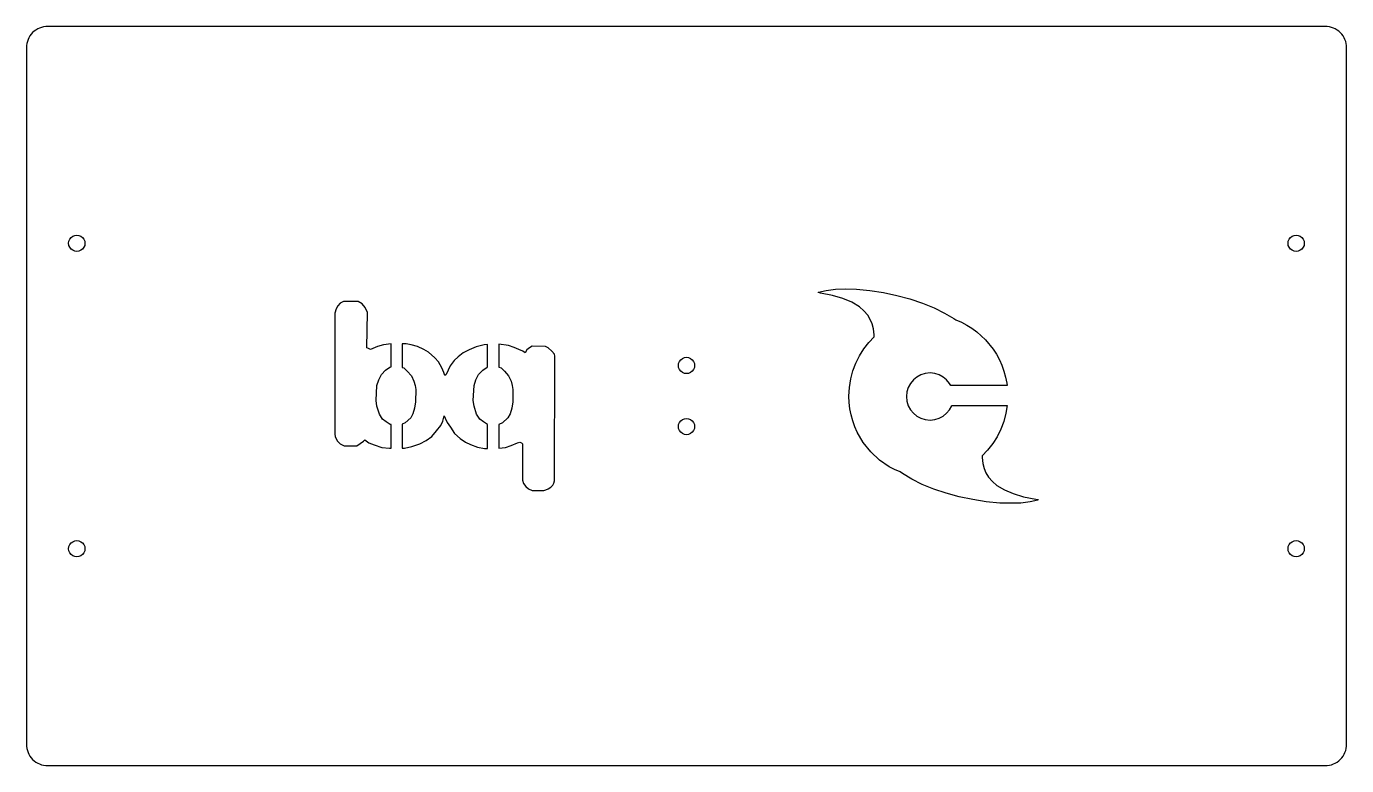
# Model space of a CAD drawing. Header units: inches. Extents: x 41 to 257, y 45 to 166.
import ezdxf

# ---------------------------------------------------------------- set-up
doc = ezdxf.new("R2010")
doc.units = ezdxf.units.IN
doc.header["$MEASUREMENT"] = 0

# ---------------------------------------------------------------- blocks, each defined once
blk = doc.blocks.new('block 2')
at = {"color": 7, "lineweight": 25, "true_color": 0xffffff}
blk.add_lwpolyline([(248.1, 129.01), (247.78, 129.15), (247.5, 129.36), (247.29, 129.64), (247.16, 129.96), (247.11, 130.3), (247.16, 130.65), (247.29, 130.97), (247.5, 131.25), (247.78, 131.46), (248.1, 131.59), (248.45, 131.64), (248.79, 131.59), (249.11, 131.46), (249.39, 131.25), (249.6, 130.97), (249.74, 130.65), (249.78, 130.3), (249.74, 129.96), (249.6, 129.64), (249.39, 129.36), (249.11, 129.15), (248.79, 129.01), (248.45, 128.97), (248.1, 129.01)], dxfattribs=at)
blk = doc.blocks.new('block 3')
at = {"color": 7, "lineweight": 25, "true_color": 0xffffff}
blk.add_lwpolyline([(48.6, 129.01), (48.28, 129.15), (48, 129.36), (47.79, 129.64), (47.66, 129.96), (47.61, 130.3), (47.66, 130.65), (47.79, 130.97), (48, 131.25), (48.28, 131.46), (48.6, 131.59), (48.95, 131.64), (49.29, 131.59), (49.61, 131.46), (49.89, 131.25), (50.1, 130.97), (50.24, 130.65), (50.28, 130.3), (50.24, 129.96), (50.1, 129.64), (49.89, 129.36), (49.61, 129.15), (49.29, 129.01), (48.95, 128.97), (48.6, 129.01)], dxfattribs=at)
blk = doc.blocks.new('block 4')
at = {"color": 7, "lineweight": 25, "true_color": 0xffffff}
blk.add_lwpolyline([(148.35, 109.01), (148.03, 109.15), (147.75, 109.36), (147.54, 109.64), (147.41, 109.96), (147.36, 110.3), (147.41, 110.65), (147.54, 110.97), (147.75, 111.25), (148.03, 111.46), (148.35, 111.59), (148.7, 111.64), (149.04, 111.59), (149.36, 111.46), (149.64, 111.25), (149.85, 110.97), (149.99, 110.65), (150.03, 110.3), (149.99, 109.96), (149.85, 109.64), (149.64, 109.36), (149.36, 109.15), (149.04, 109.01), (148.7, 108.97), (148.35, 109.01)], dxfattribs=at)
blk = doc.blocks.new('block 5')
at = {"color": 7, "lineweight": 25, "true_color": 0xffffff}
blk.add_lwpolyline([(148.35, 99.01), (148.03, 99.15), (147.75, 99.36), (147.54, 99.64), (147.41, 99.96), (147.36, 100.3), (147.41, 100.65), (147.54, 100.97), (147.75, 101.25), (148.03, 101.46), (148.35, 101.59), (148.7, 101.64), (149.04, 101.59), (149.36, 101.46), (149.64, 101.25), (149.85, 100.97), (149.99, 100.65), (150.03, 100.3), (149.99, 99.96), (149.85, 99.64), (149.64, 99.36), (149.36, 99.15), (149.04, 99.01), (148.7, 98.97), (148.35, 99.01)], dxfattribs=at)
blk = doc.blocks.new('block 6')
at = {"color": 7, "lineweight": 25, "true_color": 0xffffff}
blk.add_lwpolyline([(248.1, 79.01), (247.78, 79.15), (247.5, 79.36), (247.29, 79.64), (247.16, 79.96), (247.11, 80.3), (247.16, 80.65), (247.29, 80.97), (247.5, 81.25), (247.78, 81.46), (248.1, 81.59), (248.45, 81.64), (248.79, 81.59), (249.11, 81.46), (249.39, 81.25), (249.6, 80.97), (249.74, 80.65), (249.78, 80.3), (249.74, 79.96), (249.6, 79.64), (249.39, 79.36), (249.11, 79.15), (248.79, 79.01), (248.45, 78.97), (248.1, 79.01)], dxfattribs=at)
blk = doc.blocks.new('block 7')
at = {"color": 7, "lineweight": 25, "true_color": 0xffffff}
blk.add_lwpolyline([(48.6, 79.01), (48.28, 79.15), (48, 79.36), (47.79, 79.64), (47.66, 79.96), (47.61, 80.3), (47.66, 80.65), (47.79, 80.97), (48, 81.25), (48.28, 81.46), (48.6, 81.59), (48.95, 81.64), (49.29, 81.59), (49.61, 81.46), (49.89, 81.25), (50.1, 80.97), (50.24, 80.65), (50.28, 80.3), (50.24, 79.96), (50.1, 79.64), (49.89, 79.36), (49.61, 79.15), (49.29, 79.01), (48.95, 78.97), (48.6, 79.01)], dxfattribs=at)
blk = doc.blocks.new('block 8')
at = {"color": 7, "lineweight": 25, "true_color": 0xffffff}
blk.add_lwpolyline([(253.54, 44.82), (253.88, 44.87), (254.21, 44.95), (254.54, 45.07), (254.85, 45.22), (255.14, 45.39), (255.42, 45.6), (255.67, 45.83), (255.9, 46.08), (256.11, 46.36), (256.28, 46.65), (256.43, 46.96), (256.55, 47.29), (256.63, 47.62), (256.68, 47.96), (256.7, 48.29), (256.7, 162.32), (256.68, 162.65), (256.63, 162.99), (256.55, 163.32), (256.43, 163.64), (256.28, 163.95), (256.11, 164.25), (255.9, 164.52), (255.67, 164.78), (255.42, 165.01), (255.14, 165.21), (254.85, 165.39), (254.54, 165.54), (254.21, 165.65), (253.88, 165.74), (253.54, 165.79), (253.21, 165.8), (44.18, 165.8), (43.85, 165.79), (43.51, 165.74), (43.18, 165.65), (42.86, 165.54), (42.55, 165.39), (42.25, 165.21), (41.97, 165.01), (41.72, 164.78), (41.49, 164.52), (41.28, 164.25), (41.11, 163.95), (40.96, 163.64), (40.85, 163.32), (40.76, 162.99), (40.71, 162.65), (40.7, 162.32), (40.7, 48.29), (40.71, 47.96), (40.76, 47.62), (40.85, 47.29), (40.96, 46.96), (41.11, 46.65), (41.28, 46.36), (41.49, 46.08), (41.72, 45.83), (41.97, 45.6), (42.25, 45.39), (42.55, 45.22), (42.86, 45.07), (43.18, 44.95), (43.51, 44.87), (43.85, 44.82), (44.18, 44.8), (253.21, 44.8), (253.54, 44.82)], dxfattribs=at)
blk = doc.blocks.new('block 9')
at = {"color": 7, "lineweight": 25, "true_color": 0xffffff}
blk.add_lwpolyline([(174.74, 122.82), (176.49, 122.79), (178.71, 122.58), (180.94, 122.24), (183.13, 121.78), (185.26, 121.2), (187.29, 120.52), (189.19, 119.75), (190.92, 118.89), (192.45, 117.97), (192.75, 117.75), (193.67, 117.37), (194.55, 116.92), (195.38, 116.4), (196.18, 115.82), (197.63, 114.5), (198.88, 112.96), (199.41, 112.13), (199.88, 111.25), (200.29, 110.34), (200.64, 109.38), (200.91, 108.4), (201.11, 107.39), (201.15, 107.03), (191.92, 107.03), (191.74, 107.37), (191.26, 107.94), (190.69, 108.41), (190.04, 108.76), (189.32, 108.99), (188.54, 109.07), (187.77, 108.99), (187.04, 108.76), (186.39, 108.41), (185.82, 107.94), (185.34, 107.37), (184.99, 106.71), (184.76, 105.99), (184.69, 105.22), (184.76, 104.44), (184.99, 103.72), (185.34, 103.06), (185.82, 102.49), (186.39, 102.02), (187.04, 101.67), (187.77, 101.45), (188.54, 101.37), (189.32, 101.45), (190.04, 101.67), (190.69, 102.02), (191.26, 102.49), (191.74, 103.06), (192.09, 103.72), (192.1, 103.76), (201.17, 103.76), (200.97, 102.47), (200.62, 101.13), (200.13, 99.86), (199.52, 98.64), (198.8, 97.51), (197.97, 96.46), (197.05, 95.5), (197.07, 95.25), (197.18, 94.27), (197.38, 93.46), (197.68, 92.73), (198.12, 92.03), (198.75, 91.32), (199.48, 90.68), (200.72, 89.94), (202.16, 89.32), (203.85, 88.82), (205.85, 88.42), (206.24, 88.34), (206.16, 88.28), (204.94, 87.98), (203.41, 87.78), (199.97, 87.78), (197.74, 88), (195.52, 88.34), (193.32, 88.8), (191.2, 89.38), (189.17, 90.06), (187.27, 90.83), (185.54, 91.68), (184.01, 92.61), (183.64, 92.88), (182.74, 93.27), (181.87, 93.72), (180.27, 94.82), (178.84, 96.15), (177.62, 97.67), (176.62, 99.37), (176.22, 100.28), (175.89, 101.23), (175.62, 102.2), (175.43, 103.21), (175.31, 104.23), (175.27, 105.29), (175.34, 106.71), (175.56, 108.09), (175.91, 109.41), (176.39, 110.68), (176.99, 111.88), (177.69, 113.01), (178.51, 114.05), (179.42, 115), (179.39, 115.32), (179.28, 116.3), (179.08, 117.12), (178.77, 117.84), (178.34, 118.54), (177.71, 119.25), (176.98, 119.9), (175.74, 120.64), (174.3, 121.25), (172.61, 121.75), (170.61, 122.15), (170.23, 122.23), (170.3, 122.3), (171.52, 122.59), (173.05, 122.79), (174.74, 122.82)], dxfattribs=at)
blk = doc.blocks.new('block 10')
at = {"color": 7, "lineweight": 25, "true_color": 0xffffff}
for points in [[(116.16, 100.64), (116.14, 100.64), (115.47, 101.05), (114.89, 101.5), (114.36, 102.35), (113.95, 103.62), (113.81, 104.56), (113.95, 107.01), (114.24, 107.95), (114.68, 108.83), (115.37, 109.53), (116.07, 110.01), (116.16, 110.04), (116.16, 113.75), (115.59, 113.69), (114.29, 113.35), (113.14, 112.87), (112.15, 112.37), (111.34, 111.74), (110.66, 111.09), (110.04, 110.23), (109.37, 108.83), (109.17, 108.64), (108.98, 109.17), (108.64, 109.94), (108.12, 110.88), (107.54, 111.57), (106.48, 112.49), (105.71, 112.94), (104.7, 113.42), (103.65, 113.69), (102.83, 113.86), (102.2, 113.86), (102.2, 109.97), (102.44, 109.89), (103.02, 109.39), (103.69, 108.59), (104.1, 107.73), (104.3, 107.01), (104.39, 106.36), (104.37, 104.34), (104.2, 103.33), (103.91, 102.37), (103.57, 101.72), (102.66, 100.9), (102.2, 100.71), (102.2, 96.78), (102.54, 96.78), (103.73, 97.02), (105.05, 97.46), (106.12, 98.02), (107.04, 98.7), (107.79, 99.6), (108.49, 100.45), (108.81, 101.2), (109.05, 102.07), (109.23, 101.66), (109.56, 100.98), (110.07, 100.18), (110.76, 99.16), (111.66, 98.36), (112.56, 97.75), (113.38, 97.36), (114.48, 96.95), (115.62, 96.73), (116.16, 96.71), (116.16, 100.64)], [(127.08, 112.17), (126.67, 112.63), (126.09, 113.21), (125.61, 113.42), (123.47, 113.45), (122.99, 113.18), (122.56, 112.87), (122.32, 112.39), (121.93, 112.63), (121.28, 112.92), (120.52, 113.26), (119.58, 113.57), (117.97, 113.78), (117.97, 110.02), (118.35, 109.89), (118.93, 109.39), (119.6, 108.59), (120.01, 107.73), (120.2, 107.01), (120.3, 106.36), (120.27, 104.34), (120.11, 103.33), (119.82, 102.37), (119.48, 101.72), (118.57, 100.9), (117.97, 100.66), (117.97, 96.75), (119.06, 96.88), (120.02, 97.19), (121.06, 97.63), (121.42, 97.75), (121.71, 97.66), (121.88, 97.46), (121.88, 91.53), (122.05, 90.99), (122.39, 90.49), (122.84, 90.09), (123.46, 89.85), (125.33, 89.83), (125.68, 89.93), (126.07, 90.12), (126.48, 90.39), (126.8, 90.73), (127.01, 91.05), (127.1, 91.44), (127.15, 111.81), (127.08, 112.17)]]:
    blk.add_lwpolyline(points, dxfattribs=at)

msp = doc.modelspace()

# ---------------------------------------------------------------- linework, layer by layer
at = {"color": 7, "lineweight": 25, "true_color": 0xffffff}
msp.add_lwpolyline([(100.39, 100.62), (100.23, 100.64), (99.56, 101.05), (98.98, 101.5), (98.46, 102.35), (98.05, 103.62), (97.9, 104.56), (98.05, 107.01), (98.34, 107.95), (98.77, 108.83), (99.46, 109.53), (100.16, 110.01), (100.39, 110.09), (100.39, 113.85), (99.13, 113.69), (98.12, 113.38), (96.97, 112.94), (96.65, 113.06), (96.41, 113.21), (96.49, 118.95), (96.1, 119.77), (95.64, 120.37), (94.95, 120.78), (92.59, 120.78), (92.04, 120.51), (91.63, 120.06), (91.37, 119.55), (91.15, 118.88), (91.14, 99.09), (91.21, 98.6), (91.6, 97.92), (92.04, 97.46), (92.67, 97.15), (94.76, 97.15), (95.84, 97.9), (96.06, 98.14), (96.74, 97.66), (97.61, 97.29), (98.83, 96.87), (100.13, 96.75), (100.39, 96.75), (100.39, 100.62)], dxfattribs=at)

# ---------------------------------------------------------------- block references
for name in ['block 8', 'block 3', 'block 2', 'block 9', 'block 10', 'block 4', 'block 5', 'block 7', 'block 6']:
    msp.add_blockref(name, (0, 0))

doc.saveas('drawing.dxf')
